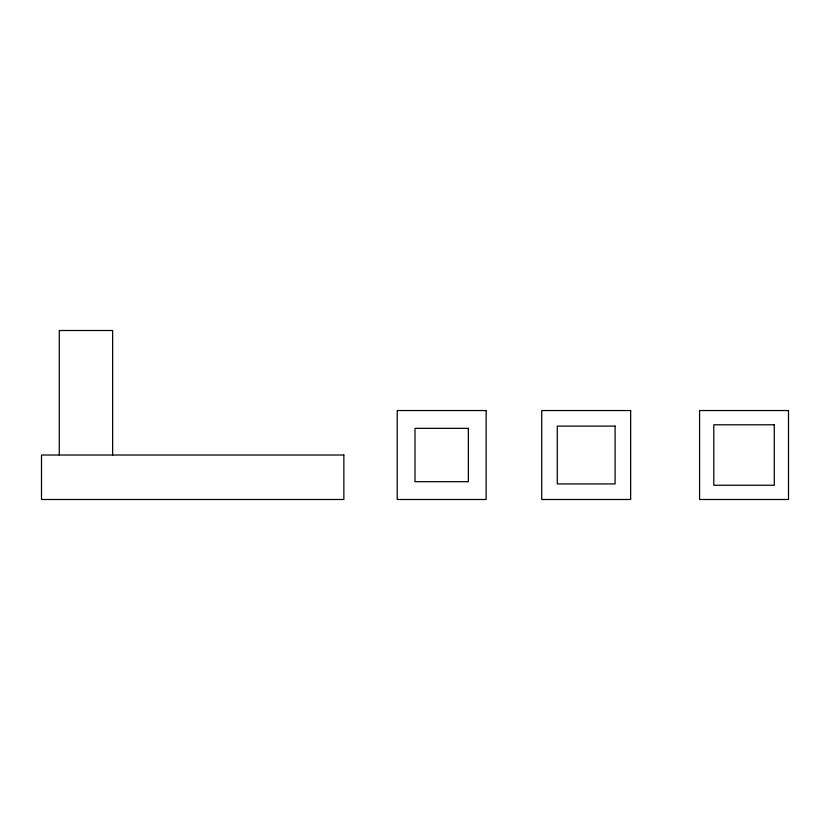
<?xml version="1.0" encoding="UTF-8"?>
<svg xmlns="http://www.w3.org/2000/svg" width="830" height="830" viewBox="0 0 830 830"><rect width="100%" height="100%" fill="white"/><g stroke="black" fill="none" stroke-linecap="round" stroke-linejoin="round"><path stroke-width="1.25" d="M112.641 455.016L112.641 330.516L59.283 330.516L59.283 455.016M486.141 410.549L397.217 410.549L397.217 499.484L486.141 499.484L486.141 410.549M630.655 410.549L541.72 410.549L541.72 499.484L630.655 499.484L630.655 410.549M788.5 410.549L699.576 410.549L699.576 499.484L788.5 499.484L788.5 410.549M774.276 424.784L713.8 424.784L713.8 485.249L774.276 485.249L774.276 424.784M615.092 426.112L557.283 426.112L557.283 483.921L615.092 483.921L615.092 426.112M468.359 428.342L415 428.342L415 481.701L468.359 481.701L468.359 428.342M343.859 455.016L41.5 455.016L41.5 499.484L343.859 499.484L343.859 455.016"/></g></svg>
